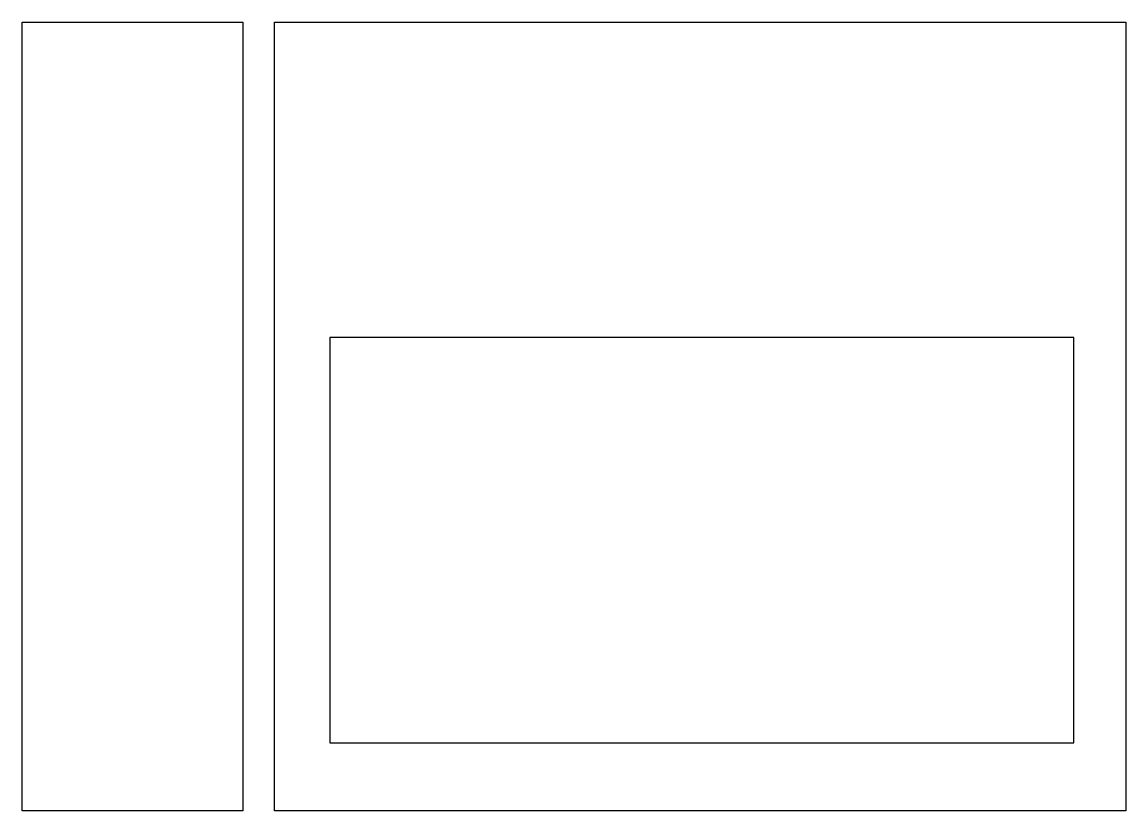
# Model space of a CAD drawing. Extents: x 17.2 to 17.55, y 28.876 to 29.126.
import ezdxf

# ---------------------------------------------------------------- set-up
doc = ezdxf.new("R2010")
doc.units = 0
doc.header["$MEASUREMENT"] = 0
doc.layers.add('E-ESCRITORIO', color=1, linetype='CONTINUOUS')

msp = doc.modelspace()

# ---------------------------------------------------------------- linework, layer by layer
at = {"layer": 'E-ESCRITORIO'}
for points in [[(17.20005, 28.87551), (17.20005, 29.12551), (17.27005, 29.12551), (17.27005, 28.87551)], [(17.28005, 29.12551), (17.55005, 29.12551), (17.55005, 28.87551), (17.28005, 28.87551)], [(17.29767, 29.02554), (17.29767, 28.89713), (17.53357, 28.89713), (17.53357, 29.02554)]]:
    msp.add_lwpolyline(points, close=True, dxfattribs=at)

doc.saveas('drawing.dxf')
